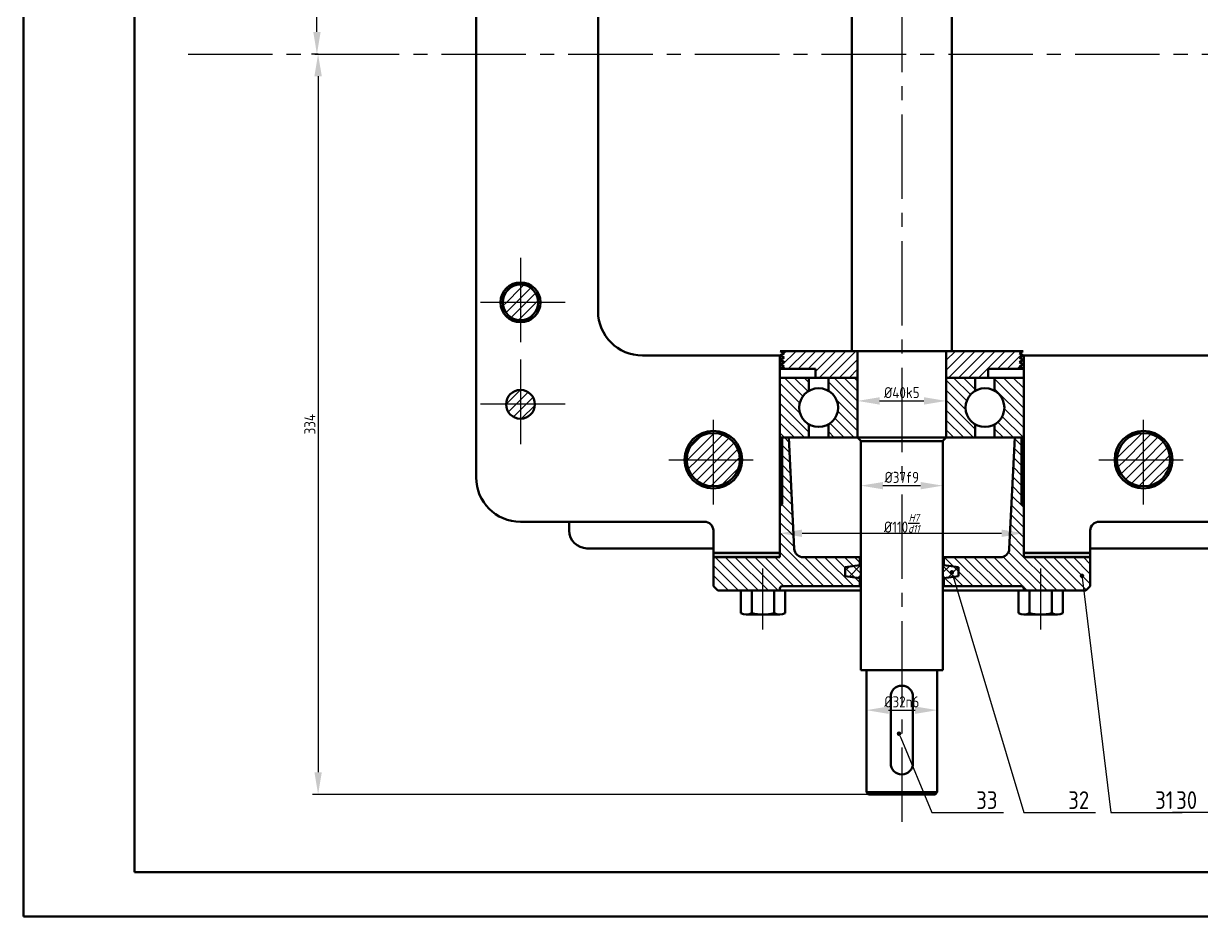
# Model space of a CAD drawing. Header units: millimetres. Extents: x 0 to 1189, y 0 to 841.
# Drawn here: x 0 to 265.6, y 0 to 201.4 of the extents above; entities that cross this region are included whole.
import ezdxf
from ezdxf import colors
from ezdxf.entities.mleader import LeaderData, LeaderLine
from ezdxf.math import Vec2, Vec3

# ---------------------------------------------------------------- set-up
doc = ezdxf.new("R2010")
doc.units = ezdxf.units.MM
doc.linetypes.add('CENTER2', pattern=[28.575, 19.05, -3.175, 3.175, -3.175])
for name, color, linetype, lineweight in [('中心线', 1, 'CENTER2', 25), ('标注线', 210, 'Continuous', 25), ('粗实线', 7, 'Continuous', 50), ('细实线', 7, 'Continuous', 25)]:
    doc.layers.add(name, color=color, linetype=linetype, lineweight=lineweight)
doc.styles.add('样式 1', font='gbenor.shx', dxfattribs={"bigfont": 'gbcbig.shx'})
doc.dimstyles.new('副本 ISO-25', dxfattribs={"dimtxt": 2.5, "dimasz": 5, "dimexe": 1.25, "dimexo": 0, "dimtad": 1, "dimtoh": 1, "dimlfac": 2, "dimdsep": 46, "dimtxsty": '样式 1', "dimcen": 2.5, "dimadec": 0, "dimazin": 0, "dimtfac": 1, "dimtmove": 0, "dimatfit": 3, "dimfxl": 1, "dimarcsym": 0})
pattern_1 = [(135, (-550.7785, -368.4405), (-1.122532, -1.122532), [])]

# ---------------------------------------------------------------- blocks, each defined once
blk = doc.blocks.new('*D24')
at = {"layer": 'Defpoints', "color": 0, "transparency": 16777216}
for p in [(66.42, 194.55), (66.42, 27.55), (190.56, 27.55)]:
    blk.add_point(p, dxfattribs=at)
at = {"layer": '标注线', "color": 0, "lineweight": -2, "transparency": 16777216}
for p, q in [((66.42, 194.55), (67.67, 194.55)), ((66.42, 189.55), (66.42, 32.55)), ((190.56, 27.55), (65.17, 27.55))]:
    blk.add_line(p, q, dxfattribs=at)
at = {"layer": '标注线', "color": 0, "transparency": 16777216}
for points in [[(65.59, 189.55), (67.26, 189.55), (66.42, 194.55)], [(65.59, 32.55), (67.26, 32.55), (66.42, 27.55)]]:
    blk.add_solid(points, dxfattribs=at)
at = {"layer": '标注线', "color": 0, "transparency": 16777216, "insert": (64.55, 111.05), "char_height": 2.5, "attachment_point": 5, "rotation": 90, "style": '样式 1'}
blk.add_mtext('334', dxfattribs=at)
blk = doc.blocks.new('*D25')
at = {"layer": 'Defpoints', "color": 0, "transparency": 16777216}
for p in [(66.16, 398.55), (514.31, 398.55), (66.42, 194.55)]:
    blk.add_point(p, dxfattribs=at)
at = {"layer": '标注线', "color": 0, "lineweight": -2, "transparency": 16777216}
for p, q in [((514.31, 398.55), (64.91, 398.55)), ((66.16, 199.55), (66.16, 393.55)), ((66.42, 194.55), (64.91, 194.55))]:
    blk.add_line(p, q, dxfattribs=at)
at = {"layer": '标注线', "color": 0, "transparency": 16777216}
for points in [[(65.33, 393.55), (66.99, 393.55), (66.16, 398.55)], [(65.33, 199.55), (66.99, 199.55), (66.16, 194.55)]]:
    blk.add_solid(points, dxfattribs=at)
at = {"layer": '标注线', "color": 0, "transparency": 16777216, "insert": (64.28, 296.55), "char_height": 2.5, "attachment_point": 5, "rotation": 90, "style": '样式 1'}
blk.add_mtext('408', dxfattribs=at)
blk = doc.blocks.new('*D40')
at = {"layer": 'Defpoints', "color": 0, "transparency": 16777216}
for p in [(188.06, 116.31), (208.06, 116.31), (208.06, 116.31)]:
    blk.add_point(p, dxfattribs=at)
at = {"layer": '标注线', "color": 0, "lineweight": -2, "transparency": 16777216}
for p, q in [((188.06, 116.31), (188.06, 117.56)), ((193.06, 116.31), (203.06, 116.31)), ((208.06, 116.31), (208.06, 115.06))]:
    blk.add_line(p, q, dxfattribs=at)
at = {"layer": '标注线', "color": 0, "transparency": 16777216}
for points in [[(193.06, 117.14), (193.06, 115.47), (188.06, 116.31)], [(203.06, 117.14), (203.06, 115.47), (208.06, 116.31)]]:
    blk.add_solid(points, dxfattribs=at)
at = {"layer": '标注线', "color": 0, "transparency": 16777216, "insert": (198.06, 118.18), "char_height": 2.5, "width": 3.6733, "attachment_point": 5, "style": '样式 1'}
blk.add_mtext('%%C40k5', dxfattribs=at)
blk = doc.blocks.new('*D41')
at = {"layer": 'Defpoints', "color": 0, "transparency": 16777216}
for p in [(207.31, 97.19), (188.81, 91.01), (207.31, 91.01)]:
    blk.add_point(p, dxfattribs=at)
at = {"layer": '标注线', "color": 0, "lineweight": -2, "transparency": 16777216}
for p, q in [((188.81, 91.01), (188.81, 98.44)), ((207.31, 91.01), (207.31, 98.44)), ((193.81, 97.19), (202.31, 97.19))]:
    blk.add_line(p, q, dxfattribs=at)
at = {"layer": '标注线', "color": 0, "transparency": 16777216}
for points in [[(193.81, 98.02), (193.81, 96.36), (188.81, 97.19)], [(202.31, 98.02), (202.31, 96.36), (207.31, 97.19)]]:
    blk.add_solid(points, dxfattribs=at)
at = {"layer": '标注线', "color": 0, "transparency": 16777216, "insert": (198.06, 99.06), "char_height": 2.5, "attachment_point": 5, "style": '样式 1'}
blk.add_mtext('%%C37f9', dxfattribs=at)
blk = doc.blocks.new('*D42')
at = {"layer": 'Defpoints', "color": 0, "transparency": 16777216}
for p in [(170.56, 86.45), (225.56, 86.45), (225.56, 86.45)]:
    blk.add_point(p, dxfattribs=at)
at = {"layer": '标注线', "color": 0, "lineweight": -2, "transparency": 16777216}
for p, q in [((170.56, 86.45), (170.56, 87.7)), ((225.56, 86.45), (225.56, 87.7)), ((175.56, 86.45), (220.56, 86.45))]:
    blk.add_line(p, q, dxfattribs=at)
at = {"layer": '标注线', "color": 0, "transparency": 16777216}
for points in [[(175.56, 87.28), (175.56, 85.62), (170.56, 86.45)], [(220.56, 87.28), (220.56, 85.62), (225.56, 86.45)]]:
    blk.add_solid(points, dxfattribs=at)
at = {"layer": '标注线', "color": 0, "transparency": 16777216, "insert": (198.06, 88.7), "char_height": 2.5, "width": 8.235, "attachment_point": 5, "style": '样式 1'}
blk.add_mtext('%%C110{\\H0.7x;\\Q15;\\SH7/d11;}', dxfattribs=at)
blk = doc.blocks.new('*D43')
at = {"layer": 'Defpoints', "color": 0, "transparency": 16777216}
for p in [(190.06, 50.17), (206.06, 50.17), (206.06, 46.54)]:
    blk.add_point(p, dxfattribs=at)
at = {"layer": '标注线', "color": 0, "lineweight": -2, "transparency": 16777216}
for p, q in [((190.06, 50.17), (190.06, 45.29)), ((206.06, 50.17), (206.06, 45.29)), ((195.06, 46.54), (201.06, 46.54))]:
    blk.add_line(p, q, dxfattribs=at)
at = {"layer": '标注线', "color": 0, "transparency": 16777216}
for points in [[(195.06, 47.38), (195.06, 45.71), (190.06, 46.54)], [(201.06, 47.38), (201.06, 45.71), (206.06, 46.54)]]:
    blk.add_solid(points, dxfattribs=at)
at = {"layer": '标注线', "color": 0, "transparency": 16777216, "insert": (198.06, 48.42), "char_height": 2.5, "attachment_point": 5, "style": '样式 1'}
blk.add_mtext('%%C32n6', dxfattribs=at)
blk = doc.blocks.new('_Dot')
at = {"color": 0, "linetype": 'ByBlock', "lineweight": -2}
blk.add_line((-0.5, 0), (-1, 0), dxfattribs=at)
at = {"color": 0, "linetype": 'ByBlock', "const_width": 0.5}
blk.add_lwpolyline([(-0.25, 0, 1), (0.25, 0, 1)], format="xyb", close=True, dxfattribs=at)

msp = doc.modelspace()

# ---------------------------------------------------------------- hatches: boundary and pattern name
at = {"layer": '中心线'}
h = msp.add_hatch(dxfattribs=at)
h.set_pattern_fill('ANSI31', color=0, scale=0.5)
h.paths.add_polyline_path([(709.5574, 276.8007, 0.41421356), (706.3074, 273.5507), (709.5574, 273.5507)])
h.paths.add_polyline_path([(709.6098, 276.8002), (709.5574, 276.7479), (709.5574, 273.5507), (712.8074, 273.5507, 0.40950015)])
h.paths.add_polyline_path([(712.8074, 273.5507), (709.5574, 273.5507), (709.5574, 270.3007, 0.41421356)])
h.paths.add_polyline_path([(709.5574, 273.5507), (706.3602, 273.5507), (706.3078, 273.4983, 0.40950015), (709.5574, 270.3007)])
h.paths.add_polyline_path([(112.0574, 118.8007, 0.41421356), (108.8074, 115.5507), (112.0574, 115.5507)])
h.paths.add_polyline_path([(112.0574, 118.8007), (112.0574, 115.5507), (115.3074, 115.5507, 0.41421356)])
h.paths.add_polyline_path([(115.3074, 115.5507), (112.0574, 115.5507), (112.0574, 112.3007, 0.41421356)])
h.paths.add_polyline_path([(112.0574, 115.5507), (108.8074, 115.5507, 0.41421356), (112.0574, 112.3007)])
at = {"layer": '细实线'}
h = msp.add_hatch(dxfattribs=at)
h.set_pattern_fill('ANSI37', color=256, scale=0.5)
h.set_pattern_definition([(45, (-550.7785, -368.4405), (-1.122532, 1.122532), []), (135, (-550.7785, -368.4405), (-1.122532, -1.122532), [])])
h.paths.add_polyline_path([(185.3074, 78.767), (185.3074, 76.767), (188.5574, 76.3102), (188.8074, 76.3102), (188.8074, 79.2237), (188.5574, 79.2237)])
h.paths.add_polyline_path([(207.3074, 76.3102), (207.5574, 76.3102), (210.8074, 76.767), (210.8074, 78.767), (207.5574, 79.2237), (207.3074, 79.2237)])
h.paths.add_polyline_path([(556.8074, 305.3142), (556.8074, 308.3142), (552.0574, 308.9818), (552.0574, 304.6466)])
h.paths.add_polyline_path([(507.3074, 308.3142), (507.3074, 305.3142), (512.0574, 304.6466), (512.0574, 308.9818)])
h = msp.add_hatch(dxfattribs=at)
h.set_pattern_fill('ANSI31', color=256, scale=0.5)
h.set_pattern_definition([(45, (-550.7785, -368.4405), (-1.122532, 1.122532), [])])
h.paths.add_polyline_path([(188.0574, 121.5507), (188.0574, 127.5507), (170.6574, 127.5507), (171.5234, 127.0507), (170.6574, 126.5507), (171.5234, 126.0507), (170.6574, 125.5507), (171.5234, 125.0507), (170.6574, 124.5507), (171.5234, 124.0507), (170.6574, 123.5507), (178.5574, 123.5507), (178.5574, 121.5507)])
h.paths.add_polyline_path([(217.5574, 123.5507), (225.4574, 123.5507), (224.5914, 124.0507), (225.4574, 124.5507), (224.5914, 125.0507), (225.4574, 125.5507), (224.5914, 126.0507), (225.4574, 126.5507), (224.5914, 127.0507), (225.4574, 127.5507), (208.0574, 127.5507), (208.0574, 121.5507), (217.5574, 121.5507)])
h.paths.add_polyline_path([(324.3074, 121.5507), (324.3074, 134.0507), (320.6574, 134.0507), (320.6574, 127.5507), (295.6574, 127.5507), (296.5234, 127.0507), (295.6574, 126.5507), (296.5234, 126.0507), (295.6574, 125.5507), (296.5234, 125.0507), (295.6574, 124.5507), (296.5234, 124.0507), (295.6574, 123.5507), (303.5574, 123.5507), (303.5574, 121.5507)])
h.paths.add_polyline_path([(365.4574, 127.5507), (365.4574, 134.0507), (361.8074, 134.0507), (361.8074, 121.5507), (382.5574, 121.5507), (382.5574, 123.5507), (390.4574, 123.5507), (389.5914, 124.0507), (390.4574, 124.5507), (389.5914, 125.0507), (390.4574, 125.5507), (389.5914, 126.0507), (390.4574, 126.5507), (389.5914, 127.0507), (390.4574, 127.5507)])
h.paths.add_polyline_path([(479.6574, 127.5507), (480.5234, 127.0507), (479.6574, 126.5507), (480.5234, 126.0507), (479.6574, 125.5507), (480.5234, 125.0507), (479.6574, 124.5507), (480.5234, 124.0507), (479.6574, 123.5507), (508.8074, 123.5507), (508.8074, 121.5507), (510.8074, 121.5507), (510.8074, 127.5507)])
h.paths.add_polyline_path([(553.3074, 127.5507), (553.3074, 121.5507), (555.3074, 121.5507), (555.3074, 123.5507), (584.4574, 123.5507), (583.5914, 124.0507), (584.4574, 124.5507), (583.5914, 125.0507), (584.4574, 125.5507), (583.5914, 126.0507), (584.4574, 126.5507), (583.5914, 127.0507), (584.4574, 127.5507)])
h = msp.add_hatch(dxfattribs=at)
h.set_pattern_fill('ANSI31', color=256, scale=0.5, angle=90)
h.set_pattern_definition(pattern_1)
h.paths.add_polyline_path([(177.1199, 118.5895), (177.1199, 121.5507), (170.5574, 121.5507), (170.5574, 108.0507), (177.1199, 108.0507), (177.1199, 111.0118, -0.26794919), (174.9324, 114.8007, -0.26794919)])
h.paths.add_polyline_path([(188.0574, 121.5507), (181.4949, 121.5507), (181.4949, 118.5895, -0.26794919), (183.6824, 114.8007, -0.26794919), (181.4949, 111.0118), (181.4949, 108.0507), (188.0574, 108.0507)])
h.paths.add_polyline_path([(214.6199, 118.5895), (214.6199, 121.5507), (208.0574, 121.5507), (208.0574, 108.0507), (214.6199, 108.0507), (214.6199, 111.0118, -0.26794919), (212.4324, 114.8007, -0.26794919)])
h.paths.add_polyline_path([(225.5574, 121.5507), (218.9949, 121.5507), (218.9949, 118.5895, -0.26794919), (221.1824, 114.8007, -0.26794919), (218.9949, 111.0118), (218.9949, 108.0507), (225.5574, 108.0507)])
h = msp.add_hatch(dxfattribs=at)
h.set_pattern_fill('ANSI31', color=256, scale=0.5, angle=90)
h.set_pattern_definition(pattern_1)
h.paths.add_polyline_path([(185.3074, 78.767), (188.5574, 79.2237), (188.5574, 81.0507), (175.8099, 81.0507, -0.39965564), (173.8124, 82.9508), (172.5574, 108.0507), (171.0574, 108.0507), (171.0574, 93.0507), (170.5574, 92.5507), (170.5574, 81.0507), (155.5574, 81.0507), (155.5574, 74.5236), (156.5574, 73.5236), (170.5574, 73.5236), (170.5574, 73.9833, -0.41421356), (171.0574, 74.4833), (188.5574, 74.4833), (188.5574, 76.3102), (185.3074, 76.767)])
h.paths.add_polyline_path([(240.5574, 81.0507), (225.5574, 81.0507), (225.5574, 92.5507), (225.0574, 93.0507), (225.0574, 108.0507), (223.5574, 108.0507), (222.3024, 82.9508, -0.39965564), (220.3049, 81.0507), (207.5574, 81.0507), (207.5574, 79.2237), (210.8074, 78.767), (210.8074, 76.767), (207.5574, 76.3102), (207.5574, 74.4833), (225.0574, 74.4828, -0.41218043), (225.5574, 73.9863), (225.5574, 73.5236), (232.0574, 73.5236), (234.3731, 73.5228), (239.5574, 73.5236), (240.5574, 74.5236)])
h.paths.add_polyline_path([(405.5574, 81.0507), (390.5574, 81.0507), (390.5574, 88.5507), (390.0574, 89.0507), (390.0574, 99.0507), (388.3324, 99.0507), (387.5274, 82.9508, -0.39965564), (385.5299, 81.0507), (300.5849, 81.0507, -0.39965564), (298.5874, 82.9508), (297.7824, 99.0507), (296.0574, 99.0507), (296.0574, 89.0507), (295.5574, 88.5507), (295.5574, 81.0507), (280.5574, 81.0507), (280.5574, 74.5236), (281.5574, 73.5236), (286.7417, 73.5228), (295.5574, 73.5231), (295.5574, 73.9833, -0.41421356), (296.0574, 74.4833), (390.0574, 74.4828, -0.41218043), (390.5574, 73.9863), (390.5574, 73.5231), (399.3731, 73.5228), (404.5574, 73.5236), (405.5574, 74.5236)])
h.paths.add_polyline_path([(599.5574, 81.0507), (584.5574, 81.0507), (584.5574, 85.0507), (584.0574, 85.5507), (584.0574, 95.5507), (580.4324, 95.5507), (579.8024, 82.9508, -0.39965564), (577.8049, 81.0507), (486.3099, 81.0507, -0.39965564), (484.3124, 82.9508), (483.6824, 95.5507), (480.0574, 95.5507), (480.0574, 85.5507), (479.5574, 85.0507), (479.5574, 81.0507), (464.5574, 81.0507), (464.5574, 74.5236), (465.5574, 73.5236), (479.5574, 73.5236), (479.5574, 73.9833, -0.41421356), (480.0574, 74.4833), (584.0574, 74.4833, -0.41421356), (584.5574, 73.9833), (584.5574, 73.5236), (598.5574, 73.5236), (599.5574, 74.5236)])
h = msp.add_hatch(color=256, dxfattribs=at)
h.dxf.hatch_style = 1
h.paths.add_polyline_path([(170.5574, 82.0507), (155.5574, 82.0507), (155.5574, 81.0507), (170.5574, 81.0507)])
h.paths.add_polyline_path([(240.5574, 82.0507), (225.5574, 82.0507), (225.5574, 81.0507), (240.5574, 81.0507)])
h.paths.add_polyline_path([(295.5574, 82.0507), (280.5574, 82.0507), (280.5574, 81.0507), (295.5574, 81.0507)])
h.paths.add_polyline_path([(405.5574, 82.0507), (390.5574, 82.0507), (390.5574, 81.0507), (405.5574, 81.0507)])
h.paths.add_polyline_path([(479.5574, 82.0507), (464.5574, 82.0507), (464.5574, 81.0507), (479.5574, 81.0507)])
h.paths.add_polyline_path([(599.5574, 82.0507), (584.5574, 82.0507), (584.5574, 81.0507), (599.5574, 81.0507)])

# ---------------------------------------------------------------- linework, layer by layer
at = {"layer": '中心线'}
for p, q in [((198.0574, 295.2546), (198.0574, 21.3302)), ((37.103, 194.5507), (719.5574, 194.5507)), ((112.0574, 148.6264), (112.0574, 128.4749)), ((122.1331, 138.5507), (101.9816, 138.5507)), ((112.0574, 125.6264), (112.0574, 105.4749)), ((122.1331, 115.5507), (101.9816, 115.5507)), ((155.5574, 92.9749), (155.5574, 113.1264)), ((252.5669, 92.9749), (252.5669, 113.1264)), ((145.4816, 103.0507), (165.6331, 103.0507)), ((242.4911, 103.0507), (262.6426, 103.0507)), ((166.7417, 64.7325), (166.7417, 78.4755)), ((229.3728, 64.7319), (229.3732, 78.4749))]:
    msp.add_line(p, q, dxfattribs=at)
at = {"layer": '粗实线'}
for p, q in [((0, 841), (0, 0)), ((25, 831), (25, 10)), ((102.0574, 290.0507), (102.0574, 99.0507)), ((129.5574, 229.4112), (129.5574, 136.5507)), ((186.8074, 205.5507), (186.8074, 127.5507)), ((209.3074, 205.5507), (209.3074, 127.5507)), ((170.6574, 127.5507), (171.5234, 127.0507)), ((225.4574, 127.5507), (170.6574, 127.5507)), ((188.0574, 127.5507), (188.0574, 108.0507)), ((208.0574, 108.0507), (208.0574, 127.5507)), ((225.4574, 127.5507), (224.5914, 127.0507)), ((139.5574, 126.5507), (170.6574, 126.5507)), ((170.5574, 81.0507), (170.5574, 126.5507)), ((171.5234, 127.0507), (170.6574, 126.5507)), ((170.6574, 126.5507), (171.5234, 126.0507)), ((171.5234, 126.0507), (170.6574, 125.5507)), ((170.6574, 125.5507), (171.5234, 125.0507)), ((171.5234, 125.0507), (170.6574, 124.5507)), ((224.5914, 127.0507), (225.4574, 126.5507)), ((225.4574, 126.5507), (224.5914, 126.0507)), ((224.5914, 126.0507), (225.4574, 125.5507)), ((225.4574, 125.5507), (224.5914, 125.0507)), ((224.5914, 125.0507), (225.4574, 124.5507)), ((225.4574, 126.5507), (295.6574, 126.5507)), ((225.5574, 81.0507), (225.5574, 126.5507)), ((170.6574, 124.5507), (171.5234, 124.0507)), ((171.5234, 124.0507), (170.6574, 123.5507)), ((170.6574, 123.5507), (178.5574, 123.5507)), ((178.5574, 121.5507), (178.5574, 123.5507)), ((217.5574, 121.5507), (217.5574, 123.5507)), ((225.4574, 123.5507), (217.5574, 123.5507)), ((225.4574, 124.5507), (224.5914, 124.0507)), ((224.5914, 124.0507), (225.4574, 123.5507)), ((188.0574, 121.5507), (170.5574, 121.5507)), ((177.1199, 118.5895), (177.1199, 121.5507)), ((181.4949, 118.5895), (181.4949, 121.5507)), ((225.5574, 121.5507), (208.0574, 121.5507)), ((214.6199, 118.5895), (214.6199, 121.5507)), ((218.9949, 118.5895), (218.9949, 121.5507)), ((188.0574, 112.5507), (188.0574, 112.5507)), ((177.1199, 111.0118), (177.1199, 108.0507)), ((181.4949, 111.0118), (181.4949, 108.0507)), ((214.6199, 111.0118), (214.6199, 108.0507)), ((218.9949, 111.0118), (218.9949, 108.0507)), ((170.5574, 108.0507), (225.5574, 108.0507)), ((171.0574, 108.0507), (171.0574, 93.0507)), ((173.8124, 82.9508), (172.5574, 108.0507)), ((188.8574, 107.2507), (188.0574, 108.0507)), ((188.8074, 107.3007), (188.8074, 55.5507)), ((188.8574, 107.2507), (207.2574, 107.2507)), ((207.2574, 107.2507), (208.0574, 108.0507)), ((207.3074, 107.3007), (207.3074, 55.5507)), ((208.0574, 108.0507), (208.0574, 108.0507)), ((222.3024, 82.9508), (223.5574, 108.0507)), ((225.0574, 108.0507), (225.0574, 93.0507)), ((171.0574, 93.0507), (170.5574, 92.5507)), ((225.0574, 93.0507), (225.5574, 92.5507)), ((112.0574, 89.0507), (153.5574, 89.0507)), ((123.0574, 87.0507), (123.0574, 89.0507)), ((278.5574, 89.0507), (242.5574, 89.0507)), ((155.5574, 74.5236), (155.5574, 87.0507)), ((240.5574, 74.5236), (240.5574, 87.0507)), ((127.0574, 83.0507), (155.5574, 83.0507)), ((240.5574, 83.0507), (280.5574, 83.0507)), ((155.5574, 82.0507), (170.5574, 82.0507)), ((155.5574, 81.0507), (170.5574, 81.0507)), ((188.8074, 81.0507), (175.8099, 81.0507)), ((188.5574, 79.2237), (188.5574, 81.0507)), ((220.3049, 81.0507), (207.3074, 81.0507)), ((207.5574, 79.2237), (207.5574, 81.0507)), ((225.5574, 82.0507), (240.5574, 82.0507)), ((225.5574, 81.0507), (240.5574, 81.0507)), ((185.3074, 78.767), (188.5574, 79.2237)), ((185.3074, 78.767), (185.3074, 76.767)), ((188.5574, 79.2237), (188.8074, 79.2237)), ((207.5574, 79.2237), (207.3074, 79.2237)), ((210.8074, 78.767), (207.5574, 79.2237)), ((210.8074, 78.767), (210.8074, 76.767)), ((156.5574, 73.5236), (155.5574, 74.5236)), ((171.0574, 74.4833), (188.8074, 74.4833)), ((185.3074, 76.767), (188.5574, 76.3102)), ((188.5574, 74.4833), (188.5574, 76.3102)), ((188.5574, 76.3102), (188.8074, 76.3102)), ((207.5574, 76.3102), (207.3074, 76.3102)), ((207.3074, 74.4833), (225.0574, 74.4833)), ((210.8074, 76.767), (207.5574, 76.3102)), ((207.5574, 74.4833), (207.5574, 76.3102)), ((239.5574, 73.5236), (240.5574, 74.5236)), ((188.8074, 73.5236), (156.5574, 73.5236)), ((161.7417, 73.5236), (161.7417, 68.4304)), ((164.2417, 68.4304), (164.2417, 73.5236)), ((169.2417, 68.4292), (169.2417, 73.5236)), ((170.5574, 73.4833), (170.5574, 73.9833)), ((171.7417, 73.5236), (171.7417, 68.4292)), ((232.0574, 73.5236), (207.3074, 73.5236)), ((224.3729, 68.4287), (224.3731, 73.5231)), ((224.3731, 73.5231), (234.3731, 73.5228)), ((225.5574, 73.9833), (225.5574, 73.5236)), ((225.5574, 73.4828), (225.5574, 73.9828)), ((226.8729, 68.4286), (226.8731, 73.523)), ((231.8729, 68.4297), (231.8731, 73.5229)), ((234.3731, 73.5228), (234.3729, 68.4296)), ((234.3731, 73.5228), (239.5574, 73.5236)), ((170.5661, 68.1236), (162.9917, 68.1236)), ((225.5485, 68.1231), (233.1229, 68.1229)), ((188.8074, 55.5507), (207.3074, 55.5507)), ((190.0574, 28.0507), (190.0574, 55.5507)), ((206.0574, 28.0507), (206.0574, 55.5507)), ((195.5574, 49.5507), (195.5574, 34.5507)), ((200.5574, 49.5507), (200.5574, 34.5507)), ((206.0574, 28.0507), (190.0574, 28.0507)), ((190.0574, 28.0507), (190.0574, 28.0507)), ((190.5574, 27.5507), (190.0574, 28.0507)), ((190.5574, 27.5507), (205.5574, 27.5507)), ((206.0574, 28.0507), (205.5574, 27.5507)), ((206.0574, 28.0507), (206.0574, 28.0507)), ((25, 10), (1179, 10)), ((0, 0), (1189, 0))]:
    msp.add_line(p, q, dxfattribs=at)
for centre, radius in [((112.0574, 138.5507), 4.5), ((112.0574, 138.5507), 4), ((112.0574, 115.5507), 3.25), ((179.3074, 114.8007), 4.375), ((216.8074, 114.8007), 4.375), ((155.5574, 103.0507), 6.5), ((155.5574, 103.0507), 6), ((252.5669, 103.0507), 6.5), ((252.5669, 103.0507), 6)]:
    msp.add_circle(centre, radius, dxfattribs=at)
for centre, radius, start, end in [((139.5574, 136.5507), 10, 180, 270), ((112.0574, 99.0507), 10, 180, 270), ((153.5574, 87.0507), 2, 0, 90), ((242.5574, 87.0507), 2, 90, 180), ((127.0574, 87.0507), 4, 180, 270), ((175.8099, 83.0507), 2, 182.862405, 270), ((220.3049, 83.0507), 2, 270, 357.137595), ((171.0574, 73.9833), 0.5, 90, 180), ((225.0574, 73.9833), 0.5, 0, 90), ((225.0574, 73.9828), 0.5, 359.998496, 89.998496), ((162.9917, 70.8236), 2.7, 242.421532, 297.578468), ((166.744, 78.4824), 10.3588, 256.021045, 283.952426), ((170.4917, 70.8236), 2.701, 242.4329, 297.5671), ((225.623, 70.8231), 2.701, 242.431396, 297.565596), ((229.3709, 78.4818), 10.3588, 256.04607, 283.97745), ((233.123, 70.8229), 2.7, 242.420028, 297.576964), ((198.0574, 49.5507), 2.5, 0, 180), ((198.0574, 34.5507), 2.5, 180, 0)]:
    msp.add_arc(centre, radius, start, end, dxfattribs=at)
at = {"layer": '细实线', "linetype": 'Continuous'}
for p, q in [((108.5439, 140.4627), (110.1454, 142.0641)), ((108.877, 138.5507), (112.0574, 141.7311)), ((112.0574, 141.7311), (112.8063, 142.4799)), ((112.0574, 139.486), (114.3792, 141.8078)), ((108.1281, 137.8018), (108.877, 138.5507)), ((108.8002, 136.2288), (111.1221, 138.5507)), ((111.1221, 138.5507), (112.0574, 139.486)), ((112.0574, 137.2409), (113.3671, 138.5507)), ((112.0574, 134.9959), (115.6122, 138.5507)), ((113.3671, 138.5507), (115.4638, 140.6474)), ((115.6122, 138.5507), (116.035, 138.9735)), ((109.9607, 135.1442), (112.0574, 137.2409)), ((111.6346, 134.5731), (112.0574, 134.9959)), ((155.5574, 108.8989), (155.7073, 109.0488)), ((246.5759, 103.3796), (252.2379, 109.0416)), ((149.7092, 103.0507), (155.5574, 108.8989)), ((150.2361, 105.8226), (152.7854, 108.372)), ((151.9542, 103.0507), (155.5574, 106.6538)), ((155.5574, 106.6538), (157.5969, 108.6934)), ((155.5574, 104.4087), (159.0663, 107.9177)), ((156.4444, 103.0507), (160.2203, 106.8266)), ((248.492, 103.0507), (252.5669, 107.1255)), ((252.5669, 107.1255), (254.2508, 108.8095)), ((252.5669, 104.8805), (255.7948, 108.1084)), ((252.9821, 103.0507), (257.012, 107.0806)), ((154.1993, 103.0507), (155.5574, 104.4087)), ((158.6894, 103.0507), (161.0664, 105.4277)), ((160.9345, 103.0507), (161.528, 103.6441)), ((250.7371, 103.0507), (252.5669, 104.8805)), ((255.2272, 103.0507), (257.9258, 105.7492)), ((257.4722, 103.0507), (258.4814, 104.0598)), ((149.5593, 102.9007), (149.7092, 103.0507)), ((149.9147, 101.0111), (151.9542, 103.0507)), ((150.6904, 99.5418), (154.1993, 103.0507)), ((151.7815, 98.3878), (155.5574, 102.1637)), ((155.5574, 102.1637), (156.4444, 103.0507)), ((155.5574, 99.9186), (158.6894, 103.0507)), ((155.5574, 97.6736), (160.9345, 103.0507)), ((157.5042, 97.3753), (161.2328, 101.1039)), ((246.808, 101.3667), (248.492, 103.0507)), ((247.5091, 99.8228), (250.7371, 103.0507)), ((248.5369, 98.6055), (252.5669, 102.6354)), ((252.5669, 102.6354), (252.9821, 103.0507)), ((252.5669, 100.3903), (255.2272, 103.0507)), ((252.5669, 98.1453), (257.4722, 103.0507)), ((253.8578, 97.1912), (258.4263, 101.7597)), ((153.1804, 97.5416), (155.5574, 99.9186)), ((249.8683, 97.6918), (252.5669, 100.3903)), ((154.9639, 97.0801), (155.5574, 97.6736)), ((251.5577, 97.1361), (252.5669, 98.1453))]:
    msp.add_line(p, q, dxfattribs=at)

# ---------------------------------------------------------------- dimensions: what is measured, and where the dimension line sits
at = {"layer": '标注线'}
for base, p2, picture, middle in [((66.1595, 398.5507), (514.3074, 398.5507), '*D25', (64.2845, 296.5507)), ((66.4239, 27.5507), (190.5574, 27.5507), '*D24', (64.5489, 111.0507))]:
    dim = msp.add_linear_dim(base=base, p1=(66.4239, 194.5507), p2=p2, angle=90, dimstyle='副本 ISO-25', dxfattribs=at)
    dim.commit()
    dim.dimension.update_dxf_attribs({"geometry": picture, "text_midpoint": middle})
dim = msp.add_linear_dim(base=(208.0574, 116.3069), p1=(188.0574, 116.3069), p2=(208.0574, 116.3069), text='%%C<>k5', dimstyle='副本 ISO-25', dxfattribs=at)
dim.commit()
dim.dimension.update_dxf_attribs({"geometry": '*D40', "text_midpoint": (198.0574, 118.1819)})
dim = msp.add_linear_dim(base=(207.3074, 97.1889), p1=(188.8074, 91.0112), p2=(207.3074, 91.0112), text='%%C<>f9', dimstyle='副本 ISO-25', dxfattribs=at)
dim.commit()
dim.dimension.update_dxf_attribs({"geometry": '*D41', "text_midpoint": (198.0574, 97.1889), "dimtype": 160})
dim = msp.add_linear_dim(base=(225.5574, 86.4492), p1=(170.5574, 86.4492), p2=(225.5574, 86.4492), angle=180, text='%%C<>{\\H0.7x;\\Q15;\\SH7/d11;}', dimstyle='副本 ISO-25', dxfattribs=at)
dim.commit()
dim.dimension.update_dxf_attribs({"geometry": '*D42', "text_midpoint": (198.0574, 88.7048)})
dim = msp.add_linear_dim(base=(206.0574, 46.5427), p1=(190.0574, 50.1678), p2=(206.0574, 50.1678), angle=180, text='%%C<>n6', dimstyle='副本 ISO-25', dxfattribs=at)
dim.commit()
dim.dimension.update_dxf_attribs({"geometry": '*D43', "text_midpoint": (198.0574, 46.5427), "dimtype": 160})

# ---------------------------------------------------------------- leaders
ml = msp.add_multileader_mtext('Standard', dxfattribs=at)
ml.set_content('32', color=256, style='样式 1')
ml.set_leader_properties()
ml.set_arrow_properties(name='DOT')
ml.build(insert=Vec2(0, 0))
ml.multileader.update_dxf_attribs({"text_left_attachment_type": 6, "text_right_attachment_type": 6, "arrow_head_size": 1})
ctx = ml.context
ctx.base_point, ctx.arrow_head_size, ctx.plane_origin = Vec3(233.5888, 23.4514), 1, Vec3(209.3558, 77.6413)
ctx.left_attachment, ctx.right_attachment = 6, 6
notes = []
notes.append((ctx, [(0, (1, 1, 0), (225.5888, 23.4514), (1, 0), 8, [(0, [(209.3558, 77.6413)], 0, [])])]))
ctx.mtext.insert, ctx.mtext.flow_direction = Vec3(235.5888, 28.2514), 5
ml = msp.add_multileader_mtext('Standard', dxfattribs=at)
ml.set_content('31', color=256, style='样式 1')
ml.set_leader_properties()
ml.set_arrow_properties(name='DOT')
ml.build(insert=Vec2(0, 0))
ml.multileader.update_dxf_attribs({"text_left_attachment_type": 6, "text_right_attachment_type": 6, "arrow_head_size": 1})
ctx = ml.context
ctx.base_point, ctx.arrow_head_size, ctx.plane_origin = Vec3(253.1919, 23.4514), 1, Vec3(238.6926, 76.8478)
ctx.left_attachment, ctx.right_attachment = 6, 6
notes.append((ctx, [(0, (1, 1, 0), (245.1919, 23.4514), (1, 0), 8, [(0, [(238.6926, 76.8478)], 0, [])])]))
ctx.mtext.insert, ctx.mtext.flow_direction = Vec3(255.1919, 28.2514), 5
ml = msp.add_multileader_mtext('Standard', dxfattribs=at)
ml.set_content('30', color=256, style='样式 1')
ml.set_leader_properties()
ml.set_arrow_properties(name='DOT')
ml.build(insert=Vec2(0, 0))
ml.multileader.update_dxf_attribs({"text_left_attachment_type": 6, "text_right_attachment_type": 6, "arrow_head_size": 1})
ctx = ml.context
ctx.base_point, ctx.arrow_head_size, ctx.plane_origin = Vec3(258.9876, 23.4514), 1, Vec3(289.2417, 70.9763)
ctx.left_attachment, ctx.right_attachment, ctx.text_align_type = 6, 6, 2
notes.append((ctx, [(0, (1, 1, 0), (275.2376, 23.4514), (-1, 0), 8, [(0, [(289.2417, 70.9763)], 0, [])])]))
ctx.mtext.insert, ctx.mtext.alignment, ctx.mtext.flow_direction = Vec3(264.6569, 28.2514), 3, 5
ml = msp.add_multileader_mtext('Standard', dxfattribs=at)
ml.set_content('33', color=256, style='样式 1')
ml.set_leader_properties()
ml.set_arrow_properties(name='DOT')
ml.build(insert=Vec2(0, 0))
ml.multileader.update_dxf_attribs({"text_left_attachment_type": 6, "text_right_attachment_type": 6, "arrow_head_size": 1})
ctx = ml.context
ctx.base_point, ctx.arrow_head_size, ctx.plane_origin = Vec3(212.8354, 23.4514), 1, Vec3(197.4292, 41.2334)
ctx.left_attachment, ctx.right_attachment = 6, 6
notes.append((ctx, [(0, (1, 1, 0), (204.8354, 23.4514), (1, 0), 8, [(0, [(197.4292, 41.2334)], 0, [])])]))
ctx.mtext.insert, ctx.mtext.flow_direction = Vec3(214.8354, 28.2514), 5
for ctx, leaders in notes:
    for number, flags, end, landing, length, lines in leaders:
        leader = LeaderData()
        leader.index, (leader.has_last_leader_line, leader.has_dogleg_vector, leader.attachment_direction) = number, flags
        leader.last_leader_point, leader.dogleg_vector, leader.dogleg_length = Vec3(end), Vec3(landing), length
        for number, points, colour, breaks in lines:
            line = LeaderLine()
            line.index, line.vertices, line.color, line.breaks = number, Vec3.list(points), colors.encode_raw_color(colour), breaks
            leader.lines.append(line)
        ctx.leaders.append(leader)

doc.saveas('drawing.dxf')
